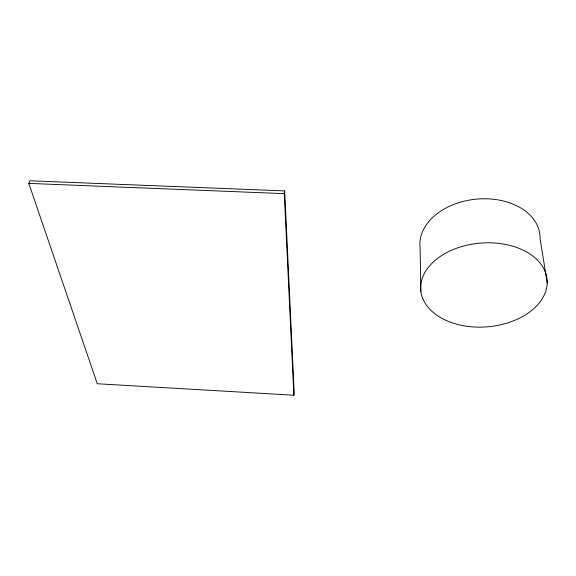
<?xml version="1.0" encoding="UTF-8"?>
<svg xmlns="http://www.w3.org/2000/svg" width="576" height="576" viewBox="0 0 576 576"><rect width="100%" height="100%" fill="white"/><g stroke="black" fill="none" stroke-linecap="round" stroke-linejoin="round"><path stroke-width="0.86" d="M293.882 395.222L294.17 392.623L284.688 190.922L30.053 180.778L28.8 183.391L97.279 383.753L293.882 395.222L284.278 193.637L284.688 190.922M28.8 183.391L284.278 193.637M547.2 282.982A63.403 42.005 -4.6 0 0 453.384 249.487A63.403 42.005 -4.6 0 0 451.188 322.459A63.403 42.005 -4.6 0 0 547.2 282.982L540.094 238.615A60.271 42.149 -5.8 0 0 477.792 199.015A60.271 42.149 -5.8 0 0 420.098 247.903L420.869 291.442"/></g></svg>
